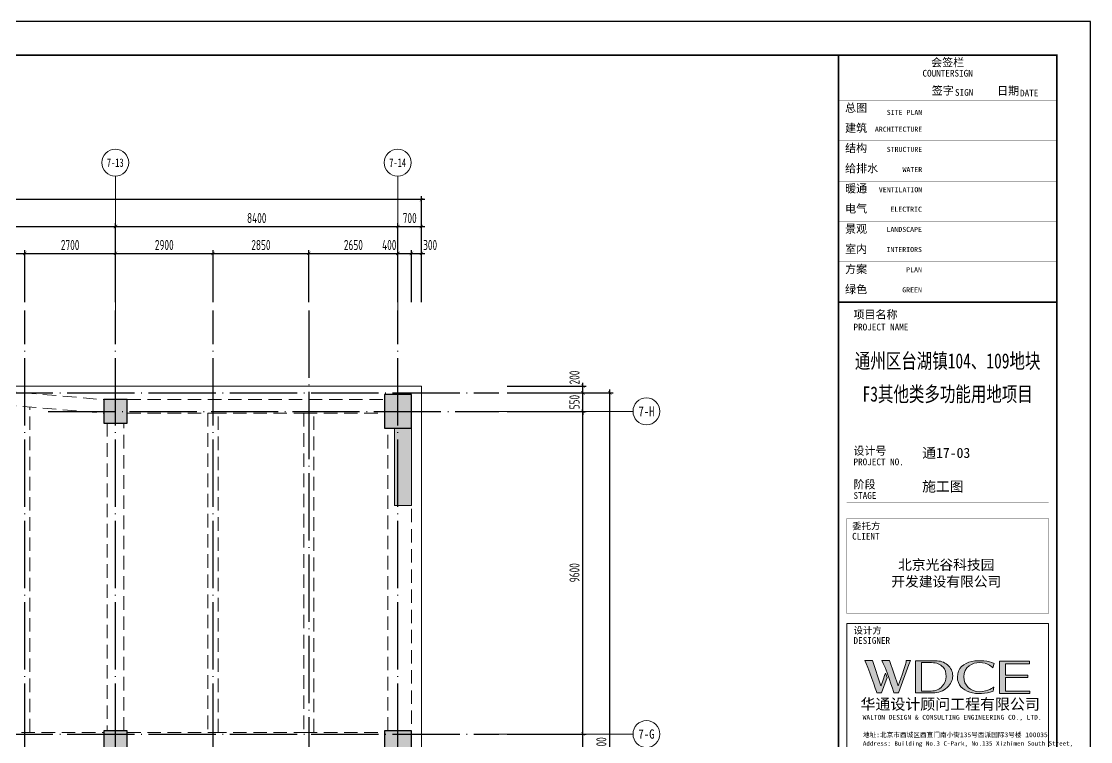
# Model space of a CAD drawing. Header units: millimetres. Extents: x -202076 to 1082610, y -439651 to 179350.
# Drawn here: x 791907 to 823710, y 54894 to 76322 of the extents above; entities that cross this region are included whole.
import ezdxf
from ezdxf.enums import TextEntityAlignment as Align

# ---------------------------------------------------------------- set-up
doc = ezdxf.new("R2010")
doc.units = ezdxf.units.MM
doc.header["$LTSCALE"] = 1000
doc.linetypes.add('DASHED', pattern=[0.75, 0.5, -0.25])
doc.linetypes.add('DOTE', pattern=[2.42, 2, -0.2, 0.02, -0.2])
for name, color, linetype in [('02-TEXT_轴号', 7, 'Continuous'), ('A_AXIS-轴线', 36, 'DOTE'), ('AXIS_TEXT', 7, 'Continuous'), ('COLU', 5, 'Continuous')]:
    doc.layers.add(name, color=color, linetype=linetype)
for name, color, linetype, lineweight in [('BEAM', 4, 'DASHED', 0), ('DIM', 3, 'Continuous', 0), ('WALL', 2, 'Continuous', 0), ('板洞边线', 3, 'Continuous', 18), ('边缘构件填充', 253, 'Continuous', 18)]:
    doc.layers.add(name, color=color, linetype=linetype, lineweight=lineweight)
doc.styles.add('_TCH_AXIS', font='STXIHEI.TTF', dxfattribs={"width": 0.75})
doc.styles.add('COMPLEX', font='COMPLEX')
doc.styles.add('TSSD_Dimension', font='tssdeng.shx', dxfattribs={"width": 0.7, "bigfont": 'hztxt.shx'})
doc.styles.add('图签信息$0$hwxh', font='STXIHEI.TTF')
doc.styles.add('图签信息$0$华文细黑', font='STXIHEI.TTF', dxfattribs={"height": 10})
doc.dimstyles.new('TSSD_100_100', dxfattribs={"dimtxt": 300, "dimasz": 100, "dimexe": 100, "dimexo": 250, "dimgap": 100, "dimtad": 1, "dimdec": 0, "dimzin": 0, "dimdsep": 46, "dimtxsty": 'TSSD_Dimension', "dimblk": 'ARCHTICK', "dimcen": 0, "dimdle": 100, "dimclrt": 7, "dimadec": 0, "dimazin": 0, "dimtfac": 1, "dimtdec": 0, "dimtix": 1, "dimtmove": 2, "dimatfit": 3, "dimfxl": 1, "dimtolj": 1, "dimtzin": 0, "dimarcsym": 0})

# ---------------------------------------------------------------- blocks, each defined once
blk = doc.blocks.new('_ARCHTICK')
at = {"color": 0, "linetype": 'ByBlock', "const_width": 0.15}
blk.add_lwpolyline([(-0.5, -0.5), (0.5, 0.5)], dxfattribs=at)
blk = doc.blocks.new('*D1771')
at = {"layer": 'Defpoints', "color": 0, "transparency": 16777216}
for p in [(806108, 55119), (808608, 55119), (806108, 45519)]:
    blk.add_point(p, dxfattribs=at)
at = {"layer": 'DIM', "color": 0, "lineweight": -2, "transparency": 16777216}
for p, q in [((806358, 55119), (808708, 55119)), ((808608, 45419), (808608, 55219)), ((806358, 45519), (808708, 45519))]:
    blk.add_line(p, q, dxfattribs=at)
at = {"layer": 'DIM', "color": 0, "lineweight": -2, "transparency": 16777216, "xscale": 100, "yscale": 100, "zscale": 100}
for p, rotation in [((808608, 55119), 90), ((808608, 45519), 270)]:
    blk.add_blockref('_ARCHTICK', p, dxfattribs=dict(at, rotation=rotation))
at = {"layer": 'DIM', "color": 7, "transparency": 16777216, "insert": (808358, 50319), "char_height": 300, "attachment_point": 5, "rotation": 90, "style": 'TSSD_Dimension'}
blk.add_mtext('\\A1;9600', dxfattribs=at)
blk = doc.blocks.new('*D1772')
at = {"layer": 'Defpoints', "color": 0, "transparency": 16777216}
for p in [(806108, 64719), (808608, 64719), (806108, 55119)]:
    blk.add_point(p, dxfattribs=at)
at = {"layer": 'DIM', "color": 0, "lineweight": -2, "transparency": 16777216}
for p, q in [((806358, 64719), (808708, 64719)), ((808608, 55019), (808608, 64819)), ((806358, 55119), (808708, 55119))]:
    blk.add_line(p, q, dxfattribs=at)
at = {"layer": 'DIM', "color": 0, "lineweight": -2, "transparency": 16777216, "xscale": 100, "yscale": 100, "zscale": 100}
for p, rotation in [((808608, 64719), 90), ((808608, 55119), 270)]:
    blk.add_blockref('_ARCHTICK', p, dxfattribs=dict(at, rotation=rotation))
at = {"layer": 'DIM', "color": 7, "transparency": 16777216, "insert": (808358, 59919), "char_height": 300, "attachment_point": 5, "rotation": 90, "style": 'TSSD_Dimension'}
blk.add_mtext('\\A1;9600', dxfattribs=at)
blk = doc.blocks.new('*D1774')
at = {"layer": 'Defpoints', "color": 0, "transparency": 16777216}
for p in [(806108, 65269), (808608, 65269), (806108, 64719)]:
    blk.add_point(p, dxfattribs=at)
at = {"layer": 'DIM', "color": 0, "lineweight": -2, "transparency": 16777216}
for p, q in [((806358, 65269), (808708, 65269)), ((808608, 65269), (808608, 65369)), ((808608, 64719), (808608, 65269)), ((806358, 64719), (808708, 64719)), ((808608, 64719), (808608, 64619))]:
    blk.add_line(p, q, dxfattribs=at)
at = {"layer": 'DIM', "color": 0, "lineweight": -2, "transparency": 16777216, "xscale": 100, "yscale": 100, "zscale": 100}
for p, rotation in [((808608, 65269), 270), ((808608, 64719), 90)]:
    blk.add_blockref('_ARCHTICK', p, dxfattribs=dict(at, rotation=rotation))
at = {"layer": 'DIM', "color": 7, "transparency": 16777216, "insert": (808358, 64994), "char_height": 300, "attachment_point": 5, "rotation": 90, "style": 'TSSD_Dimension'}
blk.add_mtext('\\A1;550', dxfattribs=at)
blk = doc.blocks.new('*D1784')
at = {"layer": 'Defpoints', "color": 0, "transparency": 16777216}
for p in [(794707, 70219), (786307, 67719), (794707, 67719)]:
    blk.add_point(p, dxfattribs=at)
at = {"layer": 'DIM', "color": 0, "lineweight": -2, "transparency": 16777216}
for p, q in [((786307, 67969), (786307, 70319)), ((794707, 67969), (794707, 70319)), ((786207, 70219), (794807, 70219))]:
    blk.add_line(p, q, dxfattribs=at)
at = {"layer": 'DIM', "color": 0, "lineweight": -2, "transparency": 16777216, "xscale": 100, "yscale": 100, "zscale": 100, "rotation": 180}
blk.add_blockref('_ARCHTICK', (786307, 70219), dxfattribs=at)
at = {"layer": 'DIM', "color": 0, "lineweight": -2, "transparency": 16777216, "xscale": 100, "yscale": 100, "zscale": 100}
blk.add_blockref('_ARCHTICK', (794707, 70219), dxfattribs=at)
at = {"layer": 'DIM', "color": 7, "transparency": 16777216, "insert": (790507, 70469), "char_height": 300, "attachment_point": 5, "style": 'TSSD_Dimension'}
blk.add_mtext('\\A1;8400', dxfattribs=at)
blk = doc.blocks.new('*D1785')
at = {"layer": 'Defpoints', "color": 0, "transparency": 16777216}
for p in [(803107, 70219), (794707, 67719), (803107, 67719)]:
    blk.add_point(p, dxfattribs=at)
at = {"layer": 'DIM', "color": 0, "lineweight": -2, "transparency": 16777216}
for p, q in [((794707, 67969), (794707, 70319)), ((803107, 67969), (803107, 70319)), ((794607, 70219), (803207, 70219))]:
    blk.add_line(p, q, dxfattribs=at)
at = {"layer": 'DIM', "color": 0, "lineweight": -2, "transparency": 16777216, "xscale": 100, "yscale": 100, "zscale": 100, "rotation": 180}
blk.add_blockref('_ARCHTICK', (794707, 70219), dxfattribs=at)
at = {"layer": 'DIM', "color": 0, "lineweight": -2, "transparency": 16777216, "xscale": 100, "yscale": 100, "zscale": 100}
blk.add_blockref('_ARCHTICK', (803107, 70219), dxfattribs=at)
at = {"layer": 'DIM', "color": 7, "transparency": 16777216, "insert": (798907, 70469), "char_height": 300, "attachment_point": 5, "style": 'TSSD_Dimension'}
blk.add_mtext('\\A1;8400', dxfattribs=at)
blk = doc.blocks.new('*D1786')
at = {"layer": 'Defpoints', "color": 0, "transparency": 16777216}
for p in [(806108, 65269), (809408, 65269), (806108, 44169)]:
    blk.add_point(p, dxfattribs=at)
at = {"layer": 'DIM', "color": 0, "lineweight": -2, "transparency": 16777216}
for p, q in [((806358, 65269), (809508, 65269)), ((809408, 44069), (809408, 65369)), ((806358, 44169), (809508, 44169))]:
    blk.add_line(p, q, dxfattribs=at)
at = {"layer": 'DIM', "color": 0, "lineweight": -2, "transparency": 16777216, "xscale": 100, "yscale": 100, "zscale": 100}
for p, rotation in [((809408, 65269), 90), ((809408, 44169), 270)]:
    blk.add_blockref('_ARCHTICK', p, dxfattribs=dict(at, rotation=rotation))
at = {"layer": 'DIM', "color": 7, "transparency": 16777216, "insert": (809158, 54719), "char_height": 300, "attachment_point": 5, "rotation": 90, "style": 'TSSD_Dimension'}
blk.add_mtext('\\A1;21100', dxfattribs=at)
blk = doc.blocks.new('*D1788')
at = {"layer": 'Defpoints', "color": 0, "transparency": 16777216}
for p in [(752007, 71019), (752007, 67719), (803807, 67719)]:
    blk.add_point(p, dxfattribs=at)
at = {"layer": 'DIM', "color": 0, "lineweight": -2, "transparency": 16777216}
for p, q in [((803907, 71019), (751907, 71019)), ((752007, 67969), (752007, 71119)), ((803807, 67969), (803807, 71119))]:
    blk.add_line(p, q, dxfattribs=at)
at = {"layer": 'DIM', "color": 0, "lineweight": -2, "transparency": 16777216, "xscale": 100, "yscale": 100, "zscale": 100, "rotation": 180}
blk.add_blockref('_ARCHTICK', (752007, 71019), dxfattribs=at)
at = {"layer": 'DIM', "color": 0, "lineweight": -2, "transparency": 16777216, "xscale": 100, "yscale": 100, "zscale": 100}
blk.add_blockref('_ARCHTICK', (803807, 71019), dxfattribs=at)
at = {"layer": 'DIM', "color": 7, "transparency": 16777216, "insert": (777907, 71269), "char_height": 300, "attachment_point": 5, "style": 'TSSD_Dimension'}
blk.add_mtext('\\A1;51800', dxfattribs=at)
blk = doc.blocks.new('*D1799')
at = {"layer": 'Defpoints', "color": 0, "transparency": 16777216}
for p in [(792007, 69419), (789357, 67719), (792007, 67719)]:
    blk.add_point(p, dxfattribs=at)
at = {"layer": 'DIM', "color": 0, "lineweight": -2, "transparency": 16777216}
for p, q in [((789257, 69419), (792107, 69419)), ((789357, 67969), (789357, 69519)), ((792007, 67969), (792007, 69519))]:
    blk.add_line(p, q, dxfattribs=at)
at = {"layer": 'DIM', "color": 0, "lineweight": -2, "transparency": 16777216, "xscale": 100, "yscale": 100, "zscale": 100, "rotation": 180}
blk.add_blockref('_ARCHTICK', (789357, 69419), dxfattribs=at)
at = {"layer": 'DIM', "color": 0, "lineweight": -2, "transparency": 16777216, "xscale": 100, "yscale": 100, "zscale": 100}
blk.add_blockref('_ARCHTICK', (792007, 69419), dxfattribs=at)
at = {"layer": 'DIM', "color": 7, "transparency": 16777216, "insert": (790682, 69669), "char_height": 300, "attachment_point": 5, "style": 'TSSD_Dimension'}
blk.add_mtext('\\A1;2650', dxfattribs=at)
blk = doc.blocks.new('*D1800')
at = {"layer": 'Defpoints', "color": 0, "transparency": 16777216}
for p in [(794707, 69419), (792007, 67719), (794707, 67719)]:
    blk.add_point(p, dxfattribs=at)
at = {"layer": 'DIM', "color": 0, "lineweight": -2, "transparency": 16777216}
for p, q in [((791907, 69419), (794807, 69419)), ((792007, 67969), (792007, 69519)), ((794707, 67969), (794707, 69519))]:
    blk.add_line(p, q, dxfattribs=at)
at = {"layer": 'DIM', "color": 0, "lineweight": -2, "transparency": 16777216, "xscale": 100, "yscale": 100, "zscale": 100, "rotation": 180}
blk.add_blockref('_ARCHTICK', (792007, 69419), dxfattribs=at)
at = {"layer": 'DIM', "color": 0, "lineweight": -2, "transparency": 16777216, "xscale": 100, "yscale": 100, "zscale": 100}
blk.add_blockref('_ARCHTICK', (794707, 69419), dxfattribs=at)
at = {"layer": 'DIM', "color": 7, "transparency": 16777216, "insert": (793357, 69669), "char_height": 300, "attachment_point": 5, "style": 'TSSD_Dimension'}
blk.add_mtext('\\A1;2700', dxfattribs=at)
blk = doc.blocks.new('*D1801')
at = {"layer": 'Defpoints', "color": 0, "transparency": 16777216}
for p in [(797607, 69419), (794707, 67719), (797607, 67719)]:
    blk.add_point(p, dxfattribs=at)
at = {"layer": 'DIM', "color": 0, "lineweight": -2, "transparency": 16777216}
for p, q in [((794607, 69419), (797707, 69419)), ((794707, 67969), (794707, 69519)), ((797607, 67969), (797607, 69519))]:
    blk.add_line(p, q, dxfattribs=at)
at = {"layer": 'DIM', "color": 0, "lineweight": -2, "transparency": 16777216, "xscale": 100, "yscale": 100, "zscale": 100, "rotation": 180}
blk.add_blockref('_ARCHTICK', (794707, 69419), dxfattribs=at)
at = {"layer": 'DIM', "color": 0, "lineweight": -2, "transparency": 16777216, "xscale": 100, "yscale": 100, "zscale": 100}
blk.add_blockref('_ARCHTICK', (797607, 69419), dxfattribs=at)
at = {"layer": 'DIM', "color": 7, "transparency": 16777216, "insert": (796157, 69669), "char_height": 300, "attachment_point": 5, "style": 'TSSD_Dimension'}
blk.add_mtext('\\A1;2900', dxfattribs=at)
blk = doc.blocks.new('*D1802')
at = {"layer": 'Defpoints', "color": 0, "transparency": 16777216}
for p in [(800457, 69419), (797607, 67719), (800457, 67719)]:
    blk.add_point(p, dxfattribs=at)
at = {"layer": 'DIM', "color": 0, "lineweight": -2, "transparency": 16777216}
for p, q in [((797507, 69419), (800557, 69419)), ((797607, 67969), (797607, 69519)), ((800457, 67969), (800457, 69519))]:
    blk.add_line(p, q, dxfattribs=at)
at = {"layer": 'DIM', "color": 0, "lineweight": -2, "transparency": 16777216, "xscale": 100, "yscale": 100, "zscale": 100, "rotation": 180}
blk.add_blockref('_ARCHTICK', (797607, 69419), dxfattribs=at)
at = {"layer": 'DIM', "color": 0, "lineweight": -2, "transparency": 16777216, "xscale": 100, "yscale": 100, "zscale": 100}
blk.add_blockref('_ARCHTICK', (800457, 69419), dxfattribs=at)
at = {"layer": 'DIM', "color": 7, "transparency": 16777216, "insert": (799032, 69669), "char_height": 300, "attachment_point": 5, "style": 'TSSD_Dimension'}
blk.add_mtext('\\A1;2850', dxfattribs=at)
blk = doc.blocks.new('*D1803')
at = {"layer": 'Defpoints', "color": 0, "transparency": 16777216}
for p in [(803107, 69419), (800457, 67719), (803107, 67719)]:
    blk.add_point(p, dxfattribs=at)
at = {"layer": 'DIM', "color": 0, "lineweight": -2, "transparency": 16777216}
for p, q in [((800357, 69419), (803207, 69419)), ((800457, 67969), (800457, 69519)), ((803107, 67969), (803107, 69519))]:
    blk.add_line(p, q, dxfattribs=at)
at = {"layer": 'DIM', "color": 0, "lineweight": -2, "transparency": 16777216, "xscale": 100, "yscale": 100, "zscale": 100, "rotation": 180}
blk.add_blockref('_ARCHTICK', (800457, 69419), dxfattribs=at)
at = {"layer": 'DIM', "color": 0, "lineweight": -2, "transparency": 16777216, "xscale": 100, "yscale": 100, "zscale": 100}
blk.add_blockref('_ARCHTICK', (803107, 69419), dxfattribs=at)
at = {"layer": 'DIM', "color": 7, "transparency": 16777216, "insert": (801782, 69669), "char_height": 300, "attachment_point": 5, "style": 'TSSD_Dimension'}
blk.add_mtext('\\A1;2650', dxfattribs=at)
blk = doc.blocks.new('图框-A1')
for points, const_width in [([(0, 0), (841, 0), (841, 594), (0, 594)], 0.05), ([(766, 584), (25, 584), (25, 10), (766, 10)], 0.5)]:
    blk.add_lwpolyline(points, close=True, dxfattribs=dict(const_width=const_width))
blk = doc.blocks.new('图签信息$0$logo2')
h = blk.add_hatch(color=7)
h.paths.add_polyline_path([(19.02, -7.36), (15.84, -7.36), (15.84, -3.97), (18.97, -3.97), (18.97, -4.24), (16.46, -4.24), (16.46, -5.45), (18.81, -5.45), (18.81, -5.69), (16.47, -5.69), (16.47, -7.12), (19.02, -7.12)])
edge = h.paths.add_edge_path()
edge.add_spline(control_points=[(15.26, -4.21), (15.26, -4.21), (15.13, -4.65), (15.13, -4.65), (15.13, -4.65), (14.62, -4.1), (13.73, -4.1), (13.04, -4.1), (12.07, -4.54), (12.08, -5.62), (12.08, -6.49), (12.77, -7.16), (13.73, -7.17), (14.66, -7.17), (15.23, -6.68), (15.23, -6.68), (15.23, -6.68), (15.16, -7.11), (15.16, -7.11), (13.63, -7.7), (11.42, -7.29), (11.41, -5.64), (11.4, -3.72), (14.16, -3.66), (15.26, -4.21)], knot_values=[0, 0, 0, 0, 1, 1, 1, 2, 2, 2, 3, 3, 3, 4, 4, 4, 5, 5, 5, 6, 6, 6, 7, 7, 7, 8, 8, 8, 8], degree=3, periodic=0)
edge = h.paths.add_edge_path(flags=16)
edge.add_spline(control_points=[(10.23, -5.57), (10.23, -5.16), (10.12, -4.83), (9.9, -4.58), (9.63, -4.27), (9.23, -4.12), (8.69, -4.12), (8.69, -4.12), (7.64, -4.12), (7.64, -4.12), (7.64, -4.12), (7.64, -7.1), (7.64, -7.1), (7.64, -7.1), (8.66, -7.1), (8.66, -7.1), (9.13, -7.1), (9.52, -6.93), (9.82, -6.6), (10.09, -6.31), (10.23, -5.96), (10.23, -5.57)], knot_values=[0, 0, 0, 0, 1, 1, 1, 2, 2, 2, 3, 3, 3, 4, 4, 4, 5, 5, 5, 6, 6, 6, 7, 7, 7, 7], degree=3, periodic=0)
edge = h.paths.add_edge_path()
edge.add_spline(control_points=[(10.92, -5.51), (10.92, -5.96), (10.72, -6.37), (10.34, -6.72), (9.92, -7.1), (9.41, -7.29), (8.82, -7.29), (8.82, -7.29), (7.03, -7.29), (7.03, -7.29), (7.03, -7.29), (7.03, -3.92), (7.03, -3.92), (7.03, -3.92), (9.1, -3.92), (9.1, -3.92), (9.59, -3.92), (10.01, -4.06), (10.36, -4.34), (10.73, -4.64), (10.92, -5.03), (10.92, -5.51)], knot_values=[0, 0, 0, 0, 1, 1, 1, 2, 2, 2, 3, 3, 3, 4, 4, 4, 5, 5, 5, 6, 6, 6, 7, 7, 7, 7], degree=3, periodic=0)
at = {"lineweight": 0}
blk.add_lwpolyline([(19.02, -7.36), (15.84, -7.36), (15.84, -3.97), (18.97, -3.97), (18.97, -4.24), (16.46, -4.24), (16.46, -5.45), (18.81, -5.45), (18.81, -5.69), (16.47, -5.69), (16.47, -7.12), (19.02, -7.12), (19.02, -7.36)], dxfattribs=at)
for points, knots in [([(10.92, -5.51), (10.92, -5.96), (10.72, -6.37), (10.34, -6.72), (9.92, -7.1), (9.41, -7.29), (8.82, -7.29), (8.82, -7.29), (7.03, -7.29), (7.03, -7.29), (7.03, -7.29), (7.03, -3.92), (7.03, -3.92), (7.03, -3.92), (9.1, -3.92), (9.1, -3.92), (9.59, -3.92), (10.01, -4.06), (10.36, -4.34), (10.73, -4.64), (10.92, -5.03), (10.92, -5.51)], [0, 0, 0, 0, 1, 1, 1, 2, 2, 2, 3, 3, 3, 4, 4, 4, 5, 5, 5, 6, 6, 6, 7, 7, 7, 7]), ([(10.23, -5.57), (10.23, -5.16), (10.12, -4.83), (9.9, -4.58), (9.63, -4.27), (9.23, -4.12), (8.69, -4.12), (8.69, -4.12), (7.64, -4.12), (7.64, -4.12), (7.64, -4.12), (7.64, -7.1), (7.64, -7.1), (7.64, -7.1), (8.66, -7.1), (8.66, -7.1), (9.13, -7.1), (9.52, -6.93), (9.82, -6.6), (10.09, -6.31), (10.23, -5.96), (10.23, -5.57)], [0, 0, 0, 0, 1, 1, 1, 2, 2, 2, 3, 3, 3, 4, 4, 4, 5, 5, 5, 6, 6, 6, 7, 7, 7, 7]), ([(15.26, -4.21), (15.26, -4.21), (15.13, -4.65), (15.13, -4.65), (15.13, -4.65), (14.62, -4.1), (13.73, -4.1), (13.04, -4.1), (12.07, -4.54), (12.08, -5.62), (12.08, -6.49), (12.77, -7.16), (13.73, -7.17), (14.66, -7.17), (15.23, -6.68), (15.23, -6.68), (15.23, -6.68), (15.16, -7.11), (15.16, -7.11), (13.63, -7.7), (11.42, -7.29), (11.41, -5.64), (11.4, -3.72), (14.16, -3.66), (15.26, -4.21)], [0, 0, 0, 0, 1, 1, 1, 2, 2, 2, 3, 3, 3, 4, 4, 4, 5, 5, 5, 6, 6, 6, 7, 7, 7, 8, 8, 8, 8])]:
    blk.add_open_spline(points, degree=3, knots=knots, dxfattribs=at)
blk = doc.blocks.new('图签信息$0$logo1')
h = blk.add_hatch(color=8)
edge = h.paths.add_edge_path()
edge.add_spline(control_points=[(3.86, -5.21), (3.63, -5.88), (3.39, -6.56), (3.39, -6.56), (3.39, -6.56), (2.5, -3.91), (2.5, -3.91), (2.5, -3.91), (1.8, -3.91), (1.69, -3.91), (2.02, -4.39), (2.95, -7.27), (2.95, -7.27), (2.95, -7.27), (3.44, -7.27), (3.44, -7.27), (3.44, -7.27), (4.03, -5.66), (4.03, -5.66), (4.03, -5.66), (3.86, -5.21), (3.86, -5.21)], knot_values=[0, 0, 0, 0, 1, 1, 1, 2, 2, 2, 3, 3, 3, 4, 4, 4, 5, 5, 5, 6, 6, 6, 7, 7, 7, 7], degree=3, periodic=0)
h = blk.add_hatch(color=7)
edge = h.paths.add_edge_path()
edge.add_spline(control_points=[(6.04, -3.91), (6.09, -4.1), (5.2, -6.56), (5.2, -6.56), (5.2, -6.56), (4.3, -3.91), (4.3, -3.91), (4.3, -3.91), (3.6, -3.91), (3.49, -3.91), (3.82, -4.39), (4.75, -7.27), (4.75, -7.27), (4.75, -7.27), (5.24, -7.27), (5.24, -7.27), (5.24, -7.27), (6.33, -4.3), (6.33, -4.3), (6.33, -4.3), (6.48, -3.91), (6.48, -3.91), (6.48, -3.91), (6.21, -3.91), (6.04, -3.91)], knot_values=[0, 0, 0, 0, 1, 1, 1, 2, 2, 2, 3, 3, 3, 4, 4, 4, 5, 5, 5, 6, 6, 6, 7, 7, 7, 8, 8, 8, 8], degree=3, periodic=0)
at = {"color": 8, "lineweight": 0}
blk.add_open_spline([(3.86, -5.21), (3.63, -5.88), (3.39, -6.56), (3.39, -6.56), (3.39, -6.56), (2.5, -3.91), (2.5, -3.91), (2.5, -3.91), (1.8, -3.91), (1.69, -3.91), (2.02, -4.39), (2.95, -7.27), (2.95, -7.27), (2.95, -7.27), (3.44, -7.27), (3.44, -7.27), (3.44, -7.27), (4.03, -5.66), (4.03, -5.66), (4.03, -5.66), (3.86, -5.21), (3.86, -5.21)], degree=3, knots=[0, 0, 0, 0, 1, 1, 1, 2, 2, 2, 3, 3, 3, 4, 4, 4, 5, 5, 5, 6, 6, 6, 7, 7, 7, 7], dxfattribs=at)
at = {"lineweight": 0}
blk.add_open_spline([(6.04, -3.91), (6.09, -4.1), (5.2, -6.56), (5.2, -6.56), (5.2, -6.56), (4.3, -3.91), (4.3, -3.91), (4.3, -3.91), (3.6, -3.91), (3.49, -3.91), (3.82, -4.39), (4.75, -7.27), (4.75, -7.27), (4.75, -7.27), (5.24, -7.27), (5.24, -7.27), (5.24, -7.27), (6.33, -4.3), (6.33, -4.3), (6.33, -4.3), (6.48, -3.91), (6.48, -3.91), (6.48, -3.91), (6.21, -3.91), (6.04, -3.91)], degree=3, knots=[0, 0, 0, 0, 1, 1, 1, 2, 2, 2, 3, 3, 3, 4, 4, 4, 5, 5, 5, 6, 6, 6, 7, 7, 7, 8, 8, 8, 8], dxfattribs=at)
blk.add_blockref('图签信息$0$logo2', (0, 0))
blk = doc.blocks.new('图签信息$0$时间-logo')
at = {"layer": 'Defpoints', "lineweight": 0}
blk.add_lwpolyline([(0, -23.46), (-21.17, -23.46), (-21.17, 0), (0, 0), (0, -23.46)], dxfattribs=at)
blk.add_blockref('图签信息$0$logo1', (-20.97, 0))
at = {"style": '图签信息$0$hwxh'}
for s, height, p in [('华通设计顾问工程有限公司 ', 1.15, (-19.73, -9.05)), ('WALTON DESIGN & CONSULTING ENGINEERING CO., LTD.', 0.5, (-19.5, -10.1)), ('Address: Building No.3 C-Park, No.135 Xizhimen South Street, ', 0.47, (-19.48, -12.83)), ('地址:北京市西城区西直门南小街135号西派国际3号楼 100035', 0.5, (-19.48, -11.94)), ('Xicheng District, Beijing 100035, China ', 0.47, (-16.69, -13.72)), ('电话 Tel：                        （8610）83957395 ', 0.5, (-19.56, -14.91)), ('传真 Fax：                      （8610）83957590 ', 0.5, (-19.48, -15.8)), ('主页 Web：                      www.WDCE.com ', 0.5, (-19.48, -16.69)), ('资质号 Licence No.：    建筑甲级 A111010265 ', 0.5, (-19.48, -18.47)), ('邮件 E-mail：                    office@WDCE.com ', 0.5, (-19.48, -17.58)), ('   规划甲级 101195', 0.5, (-12.6, -19.36))]:
    blk.add_text(s, height=height, dxfattribs=at).set_placement(p)
blk = doc.blocks.new('图签信息')
at = {"const_width": 0.5}
for points in [[(-65, 574), (-65, 500.5), (0, 500.5), (0, 574)], [(-65, 0), (0, 0), (0, 500.5), (-65, 500.5)]]:
    blk.add_lwpolyline(points, close=True, dxfattribs=at)
at = {"const_width": 0.05}
for points in [[(-65, 566.5), (0, 566.5)], [(-39.14, 566.5), (-39.14, 500.5)], [(-19.1, 566.5), (-19.1, 500.5)], [(-65, 560.5), (0, 560.5)], [(-65, 554.5), (0, 554.5)], [(-65, 548.5), (0, 548.5)], [(-65, 542.5), (0, 542.5)], [(-65, 536.5), (0, 536.5)], [(-65, 530.5), (0, 530.5)], [(-65, 524.5), (0, 524.5)], [(-65, 518.5), (0, 518.5)], [(-65, 512.5), (0, 512.5)], [(-65, 512.5), (0, 512.5)], [(-65, 506.5), (0, 506.5)], [(-65, 500.5), (0, 500.5)], [(-62.5, 450.87), (-2.5, 450.87)], [(-62.5, 440.87), (-2.5, 440.87)], [(-2.5, 407.85), (-2.5, 436.12), (-62.5, 436.12), (-62.5, 407.85)], [(-62.5, 407.85), (-2.5, 407.85)], [(-62.5, 404.92), (-62.5, 227.83)], [(-62.5, 404.92), (-2.5, 404.92)], [(-62.5, 227.83), (-2.5, 227.83), (-2.5, 404.92)]]:
    blk.add_lwpolyline(points, dxfattribs=at)
at = {"ltscale": 0.001, "xscale": 2.834689937531525, "yscale": 2.834689937531525, "zscale": 2.834689937531525}
blk.add_blockref('图签信息$0$时间-logo', (-2.5, 404.92), dxfattribs=at)
at = {"style": '图签信息$0$华文细黑'}
for s, height, p in [('会签栏', 2.4, (-32.5, 573)), ('COUNTERSIGN', 2, (-32.5, 569.6))]:
    blk.add_text(s, height=height, dxfattribs=at).set_placement(p, align=Align.TOP_CENTER)
for s, height, p in [('签字', 2.4, (-37.22, 564.63)), ('SIGN', 2, (-30.32, 563.88)), ('日期', 2.4, (-17.79, 564.58)), ('DATE', 2, (-10.96, 563.7)), ('总图', 2.4, (-63, 559.5)), ('建筑', 2.4, (-63, 553.5)), ('结构', 2.4, (-63, 547.5)), ('给排水', 2.4, (-63, 541.5)), ('暖通', 2.4, (-63, 535.5)), ('电气', 2.4, (-63, 529.5)), ('景观', 2.4, (-63, 523.5)), ('室内', 2.4, (-63, 517.5)), ('方案', 2.4, (-63, 511.5)), ('绿色', 2.4, (-63, 505.5)), ('项目名称', 2.4, (-60.5, 498)), ('PROJECT NAME', 2, (-60.5, 494.08)), ('设计号', 2.4, (-60.54, 457.48)), ('PROJECT NO.', 2, (-60.5, 453.97)), ('阶段', 2.4, (-60.5, 447.47)), ('STAGE', 2, (-60.5, 443.97)), ('委托方', 2, (-60.9, 434.86)), ('CLIENT', 2, (-60.9, 431.86)), ('设计方', 2, (-60.5, 403.83)), ('DESIGNER', 2, (-60.5, 400.83))]:
    blk.add_text(s, height=height, dxfattribs=at).set_placement(p, align=Align.TOP_LEFT)
for s, p in [('SITE PLAN', (-40.06, 557.7)), ('ARCHITECTURE', (-40.06, 552.7)), ('STRUCTURE', (-40.06, 546.7)), ('WATER', (-40.06, 540.7)), ('VENTILATION', (-40.06, 534.7)), ('ELECTRIC', (-40.14, 528.89)), ('LANDSCAPE', (-40.14, 522.89)), ('INTERIORS', (-40.14, 516.89)), ('PLAN', (-40.14, 510.89)), ('GREEN', (-40.14, 504.89))]:
    blk.add_text(s, height=1.5, dxfattribs=at).set_placement(p, align=Align.TOP_RIGHT)
at = {"color": 4, "style": '图签信息$0$华文细黑', "width": 0.75}
for s, p in [('通州区台湖镇104、109地块', (-32.5, 480.78)), ('F3其他类多功能用地项目', (-32.5, 470.91))]:
    blk.add_text(s, height=4.5, dxfattribs=at).set_placement(p, align=Align.CENTER)
at = {"color": 4, "ltscale": 0.001, "char_height": 3, "width": 58.4895, "style": '图签信息$0$华文细黑'}
for s, insert, attachment_point in [('通17-03', (-40.06, 455.51), 4), ('施工图', (-40.06, 445.51), 4), ('北京光谷科技园\\P开发建设有限公司', (-32.9, 419.71), 5)]:
    blk.add_mtext(s, dxfattribs=dict(at, insert=insert, attachment_point=attachment_point))
blk = doc.blocks.new('图签-A1')
at = {"color": 2}
blk.add_blockref('图签信息', (0, 0), dxfattribs=at)
blk = doc.blocks.new('*D2209')
at = {"layer": 'Defpoints', "color": 0, "transparency": 16777216}
for p in [(806108, 65469), (806108, 65269), (808608, 65469)]:
    blk.add_point(p, dxfattribs=at)
at = {"layer": 'DIM', "color": 0, "lineweight": -2, "transparency": 16777216}
for p, q in [((808608, 65169), (808608, 65569)), ((806358, 65469), (808708, 65469)), ((806358, 65269), (808708, 65269))]:
    blk.add_line(p, q, dxfattribs=at)
at = {"layer": 'DIM', "color": 0, "lineweight": -2, "transparency": 16777216, "xscale": 100, "yscale": 100, "zscale": 100}
for p, rotation in [((808608, 65469), 90), ((808608, 65269), 270)]:
    blk.add_blockref('_ARCHTICK', p, dxfattribs=dict(at, rotation=rotation))
at = {"layer": 'DIM', "color": 7, "transparency": 16777216, "insert": (808358, 65727), "char_height": 300, "attachment_point": 5, "rotation": 90, "style": 'TSSD_Dimension'}
blk.add_mtext('\\A1;200', dxfattribs=at)
blk = doc.blocks.new('*D2210')
at = {"layer": 'Defpoints', "color": 0, "transparency": 16777216}
for p in [(803507, 69419), (803107, 67719), (803507, 67719)]:
    blk.add_point(p, dxfattribs=at)
at = {"layer": 'DIM', "color": 0, "lineweight": -2, "transparency": 16777216}
for p, q in [((803007, 69419), (803607, 69419)), ((803107, 67969), (803107, 69519)), ((803507, 67969), (803507, 69519))]:
    blk.add_line(p, q, dxfattribs=at)
at = {"layer": 'DIM', "color": 0, "lineweight": -2, "transparency": 16777216, "xscale": 100, "yscale": 100, "zscale": 100, "rotation": 180}
blk.add_blockref('_ARCHTICK', (803107, 69419), dxfattribs=at)
at = {"layer": 'DIM', "color": 0, "lineweight": -2, "transparency": 16777216, "xscale": 100, "yscale": 100, "zscale": 100}
blk.add_blockref('_ARCHTICK', (803507, 69419), dxfattribs=at)
at = {"layer": 'DIM', "color": 7, "transparency": 16777216, "insert": (802849, 69669), "char_height": 300, "attachment_point": 5, "style": 'TSSD_Dimension'}
blk.add_mtext('\\A1;400', dxfattribs=at)
blk = doc.blocks.new('*D2211')
at = {"layer": 'Defpoints', "color": 0, "transparency": 16777216}
for p in [(803807, 70219), (803107, 67719), (803807, 67719)]:
    blk.add_point(p, dxfattribs=at)
at = {"layer": 'DIM', "color": 0, "lineweight": -2, "transparency": 16777216}
for p, q in [((803107, 67969), (803107, 70319)), ((803807, 67969), (803807, 70319)), ((803007, 70219), (803907, 70219))]:
    blk.add_line(p, q, dxfattribs=at)
at = {"layer": 'DIM', "color": 0, "lineweight": -2, "transparency": 16777216, "xscale": 100, "yscale": 100, "zscale": 100, "rotation": 180}
blk.add_blockref('_ARCHTICK', (803107, 70219), dxfattribs=at)
at = {"layer": 'DIM', "color": 0, "lineweight": -2, "transparency": 16777216, "xscale": 100, "yscale": 100, "zscale": 100}
blk.add_blockref('_ARCHTICK', (803807, 70219), dxfattribs=at)
at = {"layer": 'DIM', "color": 7, "transparency": 16777216, "insert": (803457, 70469), "char_height": 300, "attachment_point": 5, "style": 'TSSD_Dimension'}
blk.add_mtext('\\A1;700', dxfattribs=at)
blk = doc.blocks.new('_AXISO')
blk.add_circle((0, 0), 0.5)
at = {"layer": 'AXIS_TEXT', "style": 'COMPLEX', "width": 1.041667}
blk.add_attdef('A', text='', height=0.56, dxfattribs=at).set_placement((-0.25, -0.28), (0.25, -0.28), align=Align.FIT)
blk = doc.blocks.new('*D2929')
at = {"layer": 'Defpoints', "color": 0, "transparency": 16777216}
for p in [(803807, 69419), (803507, 67719), (803807, 67719)]:
    blk.add_point(p, dxfattribs=at)
at = {"layer": 'DIM', "color": 0, "lineweight": -2, "transparency": 16777216}
for p, q in [((803407, 69419), (803907, 69419)), ((803507, 67969), (803507, 69519)), ((803807, 67969), (803807, 69519))]:
    blk.add_line(p, q, dxfattribs=at)
at = {"layer": 'DIM', "color": 0, "lineweight": -2, "transparency": 16777216, "xscale": 100, "yscale": 100, "zscale": 100, "rotation": 180}
blk.add_blockref('_ARCHTICK', (803507, 69419), dxfattribs=at)
at = {"layer": 'DIM', "color": 0, "lineweight": -2, "transparency": 16777216, "xscale": 100, "yscale": 100, "zscale": 100}
blk.add_blockref('_ARCHTICK', (803807, 69419), dxfattribs=at)
at = {"layer": 'DIM', "color": 7, "transparency": 16777216, "insert": (804065, 69669), "char_height": 300, "attachment_point": 5, "style": 'TSSD_Dimension'}
blk.add_mtext('\\A1;300', dxfattribs=at)

msp = doc.modelspace()

# ---------------------------------------------------------------- hatches: boundary and pattern name
at = {"layer": '边缘构件填充'}
h = msp.add_hatch(color=256, dxfattribs=at)
h.dxf.hatch_style = 1
h.paths.add_polyline_path([(803507.2, 65219), (802707.2, 65219), (802707.2, 64219), (803507.2, 64219)])
h = msp.add_hatch(color=256, dxfattribs=at)
h.dxf.hatch_style = 1
h.paths.add_polyline_path([(795057.2, 65069), (794357.2, 65069), (794357.2, 64369), (795057.2, 64369)])
h = msp.add_hatch(color=256, dxfattribs=at)
h.dxf.hatch_style = 1
h.paths.add_polyline_path([(803507.2, 64219), (803007.2, 64219), (803007.2, 61919), (803507.2, 61919)])
h = msp.add_hatch(color=256, dxfattribs=at)
h.dxf.hatch_style = 1
h.paths.add_polyline_path([(795057.2, 55219), (794357.2, 55219), (794357.2, 54519), (795057.2, 54519)])
h = msp.add_hatch(color=256, dxfattribs=at)
h.dxf.hatch_style = 1
h.paths.add_polyline_path([(803507.2, 55219), (802707.2, 55219), (802707.2, 54419), (803507.2, 54419)])

# ---------------------------------------------------------------- linework, layer by layer
msp.add_lwpolyline([(823707.2, 16919), (823707.2, 76319), (739607.2, 76319), (739607.2, 16919)], close=True)
at = {"layer": 'A_AXIS-轴线'}
for p, q in [((792007.2, 42519), (792007.2, 67719)), ((794707.2, 42519), (794707.2, 67719)), ((797607.2, 42519), (797607.2, 67719)), ((800457.2, 67719), (800457.2, 42519)), ((803107.2, 42519), (803107.2, 67719))]:
    msp.add_line(p, q, dxfattribs=at)
for points in [[(749707.2, 65269), (806107.5, 65269)], [(792707.2, 64719), (806107.5, 64719)], [(749707.2, 55119), (806107.5, 55119)]]:
    msp.add_lwpolyline(points, dxfattribs=at)
at = {"layer": 'BEAM', "ltscale": 0.8}
for p, q in [((789557.2, 65469), (794357.2, 65069)), ((789557.2, 65067.6), (794357.2, 64667.6)), ((795057.2, 65069), (802707.2, 65069)), ((792157.2, 55169), (792157.2, 64851)), ((795057.2, 64669), (797607.1, 64669)), ((797457.2, 64669), (797457.2, 55169)), ((797607.2, 64669), (800307.1, 64669)), ((797757.2, 55169), (797757.2, 64669)), ((800307.2, 64669), (802707.2, 64669)), ((800307.2, 64669), (800307.2, 55169)), ((800607.2, 55169), (800607.2, 64669)), ((794457.2, 64369), (794457.2, 55219)), ((794957.2, 55219), (794957.2, 64369)), ((802807.2, 55219), (802807.2, 64219)), ((803507.2, 64219), (803507.2, 55219)), ((791907.2, 55169), (794357.2, 55169)), ((795057.2, 55169), (797607.1, 55169)), ((797607.2, 55169), (800307.1, 55169)), ((800307.2, 55169), (802707.2, 55169))]:
    msp.add_line(p, q, dxfattribs=at)
at = {"layer": 'COLU'}
for points in [[(803507.2, 65219), (802707.2, 65219), (802707.2, 64219), (803507.2, 64219)], [(795057.2, 65069), (794357.2, 65069), (794357.2, 64369), (795057.2, 64369)], [(795057.2, 55219), (794357.2, 55219), (794357.2, 54519), (795057.2, 54519)], [(803507.2, 55219), (802707.2, 55219), (802707.2, 54419), (803507.2, 54419)]]:
    msp.add_lwpolyline(points, close=True, dxfattribs=at)
at = {"layer": 'DIM'}
for p, q in [((794707.2, 67719), (794707.2, 71719)), ((803107.2, 67719), (803107.2, 71719)), ((806107.5, 64719), (810107.5, 64719)), ((806107.5, 55119), (810107.5, 55119))]:
    msp.add_line(p, q, dxfattribs=at)
at = {"layer": 'WALL'}
msp.add_lwpolyline([(803007.2, 64219), (803007.2, 61919), (803507.2, 61919), (803507.2, 64219), (803507.2, 61919)], dxfattribs=at)
at = {"layer": '板洞边线', "color": 6}
msp.add_lwpolyline([(752007.2, 65469), (803807.2, 65469), (803807.2, 44169), (752007.2, 44169)], close=True, dxfattribs=at)

# ---------------------------------------------------------------- block references
at = {"xscale": 100, "yscale": 100, "zscale": 100}
for name, p in [('图框-A1', (739607.2, 16919)), ('图签-A1', (822707.2, 17919))]:
    msp.add_blockref(name, p, dxfattribs=at)
at = {"layer": 'DIM'}
ref = msp.add_blockref('_AXISO', (794698.7, 72119), dxfattribs=dict(at, xscale=800, yscale=800, zscale=800))
ref.add_attrib('A', '7-13', dxfattribs={"layer": '02-TEXT_轴号', "height": 252.11, "style": '_TCH_AXIS', "width": 0.743037}).set_placement((794448.6, 71992.9), (794948.7, 71992.9), align=Align.FIT)
ref = msp.add_blockref('_AXISO', (803098.7, 72119), dxfattribs=dict(at, xscale=800, yscale=800, zscale=800))
ref.add_attrib('A', '7-14', dxfattribs={"layer": '02-TEXT_轴号', "height": 252.11, "style": '_TCH_AXIS', "width": 0.743037}).set_placement((802848.6, 71992.9), (803348.7, 71992.9), align=Align.FIT)
ref = msp.add_blockref('_AXISO', (810499, 64719), dxfattribs=dict(at, xscale=800, yscale=800, zscale=800))
ref.add_attrib('A', '7-H', dxfattribs={"layer": '02-TEXT_轴号', "height": 296.95, "style": '_TCH_AXIS', "width": 0.761209}).set_placement((810261.6, 64570.5), (810736.4, 64570.5), align=Align.FIT)
ref = msp.add_blockref('_AXISO', (810499, 55119), dxfattribs=dict(at, xscale=800, yscale=800, zscale=800))
ref.add_attrib('A', '7-G', dxfattribs={"layer": '02-TEXT_轴号', "height": 277.76, "style": '_TCH_AXIS', "width": 0.743037}).set_placement((810255.9, 54980.2), (810742.2, 54980.2), align=Align.FIT)

# ---------------------------------------------------------------- dimensions: what is measured, and where the dimension line sits
for base, p1, p2, picture, middle in [((752007.2, 71019), (803807.2, 67719), (752007.2, 67719), '*D1788', (777907.2, 71269)), ((794707.2, 70219), (786307.2, 67719), (794707.2, 67719), '*D1784', (790507.2, 70469)), ((803107.2, 70219), (794707.2, 67719), (803107.2, 67719), '*D1785', (798907.2, 70469)), ((803807.2, 70219), (803107.2, 67719), (803807.2, 67719), '*D2211', (803457.2, 70469)), ((792007.2, 69419), (789357.2, 67719), (792007.2, 67719), '*D1799', (790682.2, 69669)), ((794707.2, 69419), (792007.2, 67719), (794707.2, 67719), '*D1800', (793357.2, 69669)), ((797607.2, 69419), (794707.2, 67719), (797607.2, 67719), '*D1801', (796157.2, 69669)), ((800457.2, 69419), (797607.2, 67719), (800457.2, 67719), '*D1802', (799032.2, 69669)), ((803107.2, 69419), (800457.2, 67719), (803107.2, 67719), '*D1803', (801782.2, 69669))]:
    dim = msp.add_linear_dim(base=base, p1=p1, p2=p2, dimstyle='TSSD_100_100', dxfattribs=at)
    dim.commit()
    dim.dimension.update_dxf_attribs({"geometry": picture, "text_midpoint": middle})
for base, p1, p2, picture, middle in [((803507.2, 69419), (803107.2, 67719), (803507.2, 67719), '*D2210', (802849.1, 69669)), ((803807.2, 69419), (803507.2, 67719), (803807.2, 67719), '*D2929', (804065.2, 69669))]:
    dim = msp.add_linear_dim(base=base, p1=p1, p2=p2, dimstyle='TSSD_100_100', dxfattribs=at)
    dim.commit()
    dim.dimension.update_dxf_attribs({"geometry": picture, "text_midpoint": middle, "dimtype": 160})
dim = msp.add_linear_dim(base=(808607.5, 65469), p1=(806107.5, 65269), p2=(806107.5, 65469), angle=90, dimstyle='TSSD_100_100', dxfattribs=at)
dim.commit()
dim.dimension.update_dxf_attribs({"geometry": '*D2209', "text_midpoint": (808357.5, 65727.1), "dimtype": 160})
for base, p1, p2, picture, middle in [((808607.5, 65269), (806107.5, 64719), (806107.5, 65269), '*D1774', (808357.5, 64994)), ((809407.5, 65269), (806107.5, 44169), (806107.5, 65269), '*D1786', (809157.5, 54719)), ((808607.5, 64719), (806107.5, 55119), (806107.5, 64719), '*D1772', (808357.5, 59919)), ((808607.5, 55119), (806107.5, 45519), (806107.5, 55119), '*D1771', (808357.5, 50319))]:
    dim = msp.add_linear_dim(base=base, p1=p1, p2=p2, angle=90, dimstyle='TSSD_100_100', dxfattribs=at)
    dim.commit()
    dim.dimension.update_dxf_attribs({"geometry": picture, "text_midpoint": middle})

doc.saveas('drawing.dxf')
